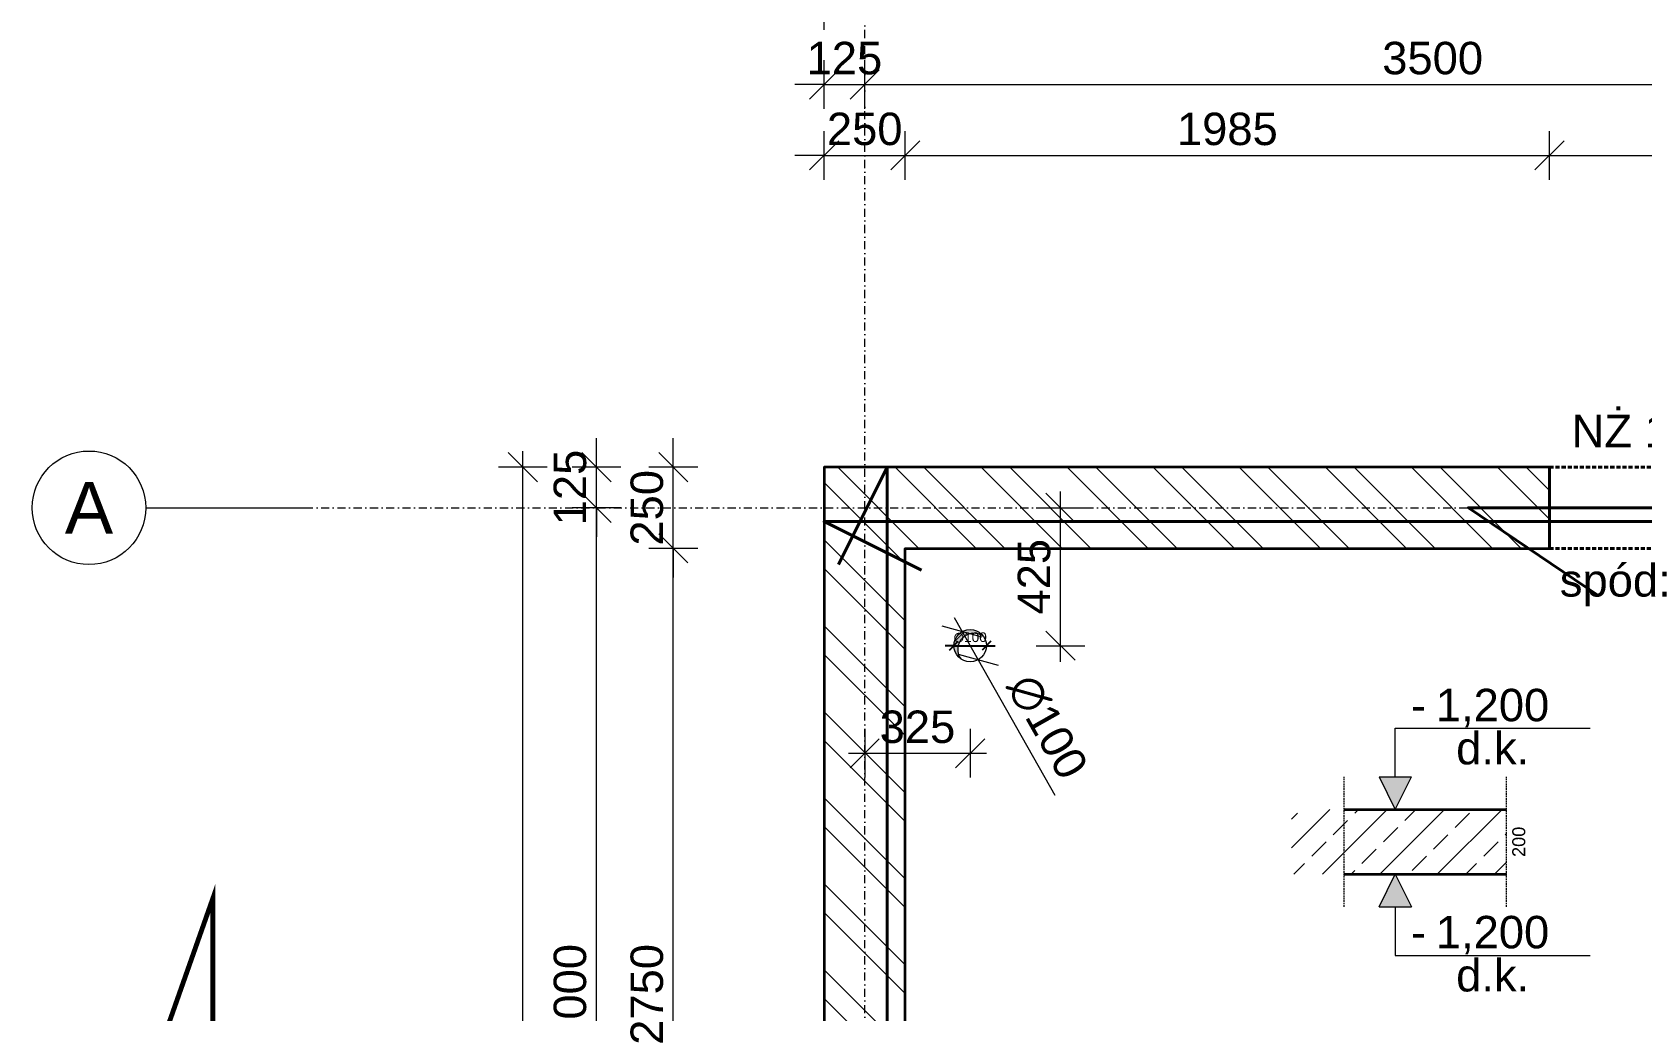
# Model space of a CAD drawing. Header units: millimetres. Extents: x 647 to 146539, y -131215 to 59.
# Drawn here: x 8442 to 13402, y -46946 to -43930 of the extents above; entities that cross this region are included whole.
import ezdxf
from ezdxf.enums import TextEntityAlignment as Align

# ---------------------------------------------------------------- set-up
doc = ezdxf.new("R2010")
doc.units = ezdxf.units.MM
for name, pattern in [('DASHDOT', [1, 0.5, -0.25, 0, -0.25]), ('DASHED', [0.75, 0.5, -0.25]), ('DASHED2', [0.375, 0.25, -0.125])]:
    doc.linetypes.add(name, pattern=pattern)
doc.layers.get('Defpoints').update_dxf_attribs({"color": 2, "lineweight": 50})
for name, color, linetype, lineweight in [('G-Bloki', 221, 'Continuous', 5), ('G-Cienka', 4, 'Continuous', 9), ('G-Elementy konstrukcyjne', 1, 'Continuous', 40), ('G-Kreskowanie', 9, 'Continuous', 5), ('G-Opisy', 2, 'Continuous', 18), ('G-Osie', 6, 'DASHDOT', 9), ('G-Otwory', 6, 'Continuous', 15), ('G-Podkład', 9, 'Continuous', 13), ('G-Przerywana', 8, 'DASHED', 15), ('G-Wymiary', 4, 'Continuous', 9), ('G-Ściana nośna', 3, 'Continuous', 35)]:
    doc.layers.add(name, color=color, linetype=linetype, lineweight=lineweight)
doc.layers.add('G-Bloki niewidoczna', color=7, linetype='Continuous', plot=False)
doc.styles.add('Arial-GG', font='arial.ttf')
doc.dimstyles.new('e-cad_1_50_[mm]', dxfattribs={"dimscale": 50, "dimtxt": 2, "dimasz": 1.8, "dimexe": 1.5, "dimexo": 0, "dimgap": 0.6, "dimtad": 1, "dimdec": 1, "dimrnd": 1, "dimtxsty": 'Arial-GG', "dimblk": 'OBLIQUE', "dimcen": 0, "dimdle": 1, "dimclrd": 4, "dimclre": 4, "dimclrt": 7, "dimadec": 1, "dimazin": 0, "dimtfac": 1, "dimtdec": 1, "dimtix": 1, "dimtmove": 0, "dimatfit": 2, "dimfxl": 1.5, "dimfxlon": 1, "dimlwd": -1, "dimlwe": -1, "dimarcsym": 0})
doc.dimstyles.new('W-1 do 50-GG mm', dxfattribs={"dimscale": 50, "dimtxt": 2, "dimasz": 1.8, "dimexe": 1.5, "dimexo": 0, "dimgap": 0.6, "dimtad": 1, "dimdec": 1, "dimrnd": 1, "dimtxsty": 'Arial-GG', "dimblk": 'OBLIQUE', "dimcen": 0, "dimdle": 1, "dimclrd": 4, "dimclre": 4, "dimclrt": 7, "dimadec": 1, "dimazin": 0, "dimtfac": 1, "dimtdec": 1, "dimtix": 1, "dimtmove": 0, "dimatfit": 2, "dimfxl": 1.5, "dimfxlon": 1, "dimlwd": -1, "dimlwe": -1, "dimarcsym": 0})

# ---------------------------------------------------------------- blocks, each defined once
blk = doc.blocks.new('*U127')
at = {"layer": 'G-Cienka', "ltscale": 0.8}
blk.add_lwpolyline([(-490.2, 0), (0, 0)], dxfattribs=at)
blk.add_circle((-665.2, 0), 175, dxfattribs=at)
at = {"layer": 'G-Opisy', "ltscale": 0.8, "style": 'Arial-GG'}
blk.add_attdef('OS', text='', height=160, dxfattribs=at).set_placement((-665.2, 0), align=Align.MIDDLE_CENTER)
blk = doc.blocks.new('_Oblique')
at = {"color": 0, "linetype": 'ByBlock', "lineweight": -2}
blk.add_line((-0.5, -0.5), (0.5, 0.5), dxfattribs=at)
blk = doc.blocks.new('*D413')
at = {"layer": 'Defpoints', "color": 0, "ltscale": 2, "transparency": 16777216}
for p in [(11007.5, -43670.7), (20732.5, -49964.4), (10720.7, -52630.9), (9282.5, -52826.9), (11007.5, -54268.1)]:
    blk.add_point(p, dxfattribs=at)
at = {"layer": 'G-Wymiary', "color": 4, "ltscale": 2, "transparency": 16777216}
blk.add_arc((11007.5, -52395.7), 370.9, 194.0362, 270, dxfattribs=at)
at = {"layer": 'G-Wymiary', "color": 4, "ltscale": 2, "transparency": 16777216, "xscale": 90, "yscale": 90, "zscale": 90, "rotation": 104.0362434679265}
blk.add_blockref('_Oblique', (10647.7, -52485.6), dxfattribs=at)
at = {"layer": 'G-Wymiary', "color": 4, "ltscale": 2, "transparency": 16777216, "xscale": 90, "yscale": 90, "zscale": 90}
blk.add_blockref('_Oblique', (11007.5, -52766.6), dxfattribs=at)
at = {"layer": 'G-Wymiary', "color": 7, "ltscale": 2, "transparency": 16777216, "insert": (10834.7, -52617), "char_height": 100, "attachment_point": 5, "rotation": 322.0181, "style": 'Arial-GG'}
blk.add_mtext('76,0°', dxfattribs=at)
blk = doc.blocks.new('*D414')
at = {"layer": 'Defpoints', "color": 0, "ltscale": 2, "transparency": 16777216}
for p in [(17007.5, -43670.7), (20732.5, -49964.4), (17423.5, -51497), (9282.5, -52826.9), (17007.5, -54268.1)]:
    blk.add_point(p, dxfattribs=at)
at = {"layer": 'G-Wymiary', "color": 4, "ltscale": 2, "transparency": 16777216}
blk.add_arc((17007.5, -50895.7), 731.1, 270, 14.0362, dxfattribs=at)
at = {"layer": 'G-Wymiary', "color": 4, "ltscale": 2, "transparency": 16777216, "xscale": 90, "yscale": 90, "zscale": 90}
for p, rotation in [((17716.8, -50718.4), 104.0362434679266), ((17007.5, -51626.8), 180)]:
    blk.add_blockref('_Oblique', p, dxfattribs=dict(at, rotation=rotation))
at = {"layer": 'G-Wymiary', "color": 7, "ltscale": 2, "transparency": 16777216, "insert": (17512.8, -51290.2), "char_height": 100, "attachment_point": 5, "rotation": 52.0181, "style": 'Arial-GG'}
blk.add_mtext('104,0°', dxfattribs=at)
blk = doc.blocks.new('*U18')
at = {"layer": 'G-Opisy', "const_width": 15}
blk.add_lwpolyline([(0, -369.1), (0, 456.7), (-160.8, 0), (313, 0)], dxfattribs=at)
at = {"layer": 'G-Opisy', "style": 'Arial-GG'}
blk.add_attdef('OZNACZENIE_PRZEKROJU', text='', height=210, dxfattribs=at).set_placement((201.9, -198.3, -15), align=Align.MIDDLE_CENTER)
blk = doc.blocks.new('*U236')
at = {"layer": 'G-Elementy konstrukcyjne', "linetype": 'DASHED2', "ltscale": 50}
for p, q in [((0, 250), (900, 250)), ((0, 0), (900, 0))]:
    blk.add_line(p, q, dxfattribs=at)
at = {"layer": 'G-Elementy konstrukcyjne', "ltscale": 200}
for p, q in [((0, 0), (0, 250)), ((900, 0), (900, 250))]:
    blk.add_line(p, q, dxfattribs=at)
blk.add_lwpolyline([(746.8, 395), (1150, 125), (-250, 125), (150, -145)], dxfattribs=at)
at = {"layer": 'G-Opisy', "ltscale": 2, "char_height": 100, "width": 463.906, "style": 'Arial-GG'}
for s, insert, attachment_point in [('x', (740.1, 311.7), 8), ('spód:', (373.6, -178.8), 9)]:
    blk.add_mtext(s, dxfattribs=dict(at, insert=insert, attachment_point=attachment_point))
at = {"layer": 'G-Opisy', "ltscale": 2, "style": 'Arial-GG'}
for tag, p in [('NAZWA', (487.3, 311.7)), ('SZE', (677.2, 311.7))]:
    blk.add_attdef(tag, text='', height=100, dxfattribs=at).set_placement(p, align=Align.RIGHT)
for tag, p in [('WYS', (802.7, 311.7)), ('SPOD', (414, -146))]:
    blk.add_attdef(tag, p, '', height=100, dxfattribs=at)
blk = doc.blocks.new('*U152')
at = {"layer": 'G-Elementy konstrukcyjne'}
blk.add_lwpolyline([(-150, 4305.8), (0, 4605.8), (0, -2630.7), (150, -2330.7)], dxfattribs=at)
at = {"layer": 'G-Opisy', "ltscale": 2, "style": 'Arial-GG'}
for tag, p in [('NAZWA', (867.2, 34.9)), ('SZE', (1138.2, 34.9))]:
    blk.add_attdef(tag, text='', height=100, dxfattribs=at).set_placement(p, align=Align.RIGHT)
for tag, p in [('WYS', (1230.2, 34.1)), ('SPOD', (959.4, -115.7))]:
    blk.add_attdef(tag, p, '', height=100, dxfattribs=at)
blk = doc.blocks.new('*U155')
at = {"layer": 'G-Elementy konstrukcyjne'}
blk.add_lwpolyline([(-150, 3825), (0, 4125), (0, -4125), (150, -3825)], dxfattribs=at)
at = {"layer": 'G-Opisy', "ltscale": 2, "style": 'Arial-GG'}
for tag, p in [('NAZWA', (-766.3, 34.9)), ('SZE', (-495.4, 34.9))]:
    blk.add_attdef(tag, text='', height=100, dxfattribs=at).set_placement(p, align=Align.RIGHT)
for tag, p in [('WYS', (-403.4, 34.1)), ('SPOD', (-674.1, -115.7))]:
    blk.add_attdef(tag, p, '', height=100, dxfattribs=at)
blk = doc.blocks.new('*D235')
at = {"layer": 'Defpoints', "color": 0, "ltscale": 2, "transparency": 16777216}
for p in [(-50, 0), (50, 0)]:
    blk.add_point(p, dxfattribs=at)
at = {"layer": 'G-Bloki niewidoczna', "color": 1, "ltscale": 2, "transparency": 16777216}
for p, q in [((-50, 0), (-77, 0)), ((-50, 0), (50, 0)), ((50, 0), (77, 0))]:
    blk.add_line(p, q, dxfattribs=at)
at = {"layer": 'G-Bloki niewidoczna', "color": 1, "ltscale": 2, "transparency": 16777216, "xscale": 27, "yscale": 27, "zscale": 27}
blk.add_blockref('_Oblique', (-50, 0), dxfattribs=at)
at = {"layer": 'G-Bloki niewidoczna', "color": 1, "ltscale": 2, "transparency": 16777216, "xscale": 27, "yscale": 27, "zscale": 27, "rotation": 180}
blk.add_blockref('_Oblique', (50, 0), dxfattribs=at)
at = {"layer": 'G-Bloki niewidoczna', "color": 1, "ltscale": 2, "transparency": 16777216, "insert": (0, 25.2), "char_height": 30, "attachment_point": 5, "style": 'Arial-GG'}
blk.add_mtext('∅100', dxfattribs=at)
blk = doc.blocks.new('*D423')
at = {"layer": 'Defpoints', "color": 0, "ltscale": 2, "transparency": 16777216}
for p in [(11007.5, -44091.1), (10882.5, -45270.7), (11007.5, -45270.7)]:
    blk.add_point(p, dxfattribs=at)
at = {"layer": 'G-Wymiary', "color": 4, "ltscale": 2, "transparency": 16777216}
for p, q in [((10882.5, -44166.1), (10882.5, -44016.1)), ((11007.5, -44166.1), (11007.5, -44016.1)), ((10882.5, -44091.1), (10792.5, -44091.1)), ((10882.5, -44091.1), (11007.5, -44091.1)), ((11007.5, -44091.1), (11097.5, -44091.1))]:
    blk.add_line(p, q, dxfattribs=at)
at = {"layer": 'G-Wymiary', "color": 4, "ltscale": 2, "transparency": 16777216, "xscale": 90, "yscale": 90, "zscale": 90}
blk.add_blockref('_Oblique', (10882.5, -44091.1), dxfattribs=at)
at = {"layer": 'G-Wymiary', "color": 4, "ltscale": 2, "transparency": 16777216, "xscale": 90, "yscale": 90, "zscale": 90, "rotation": 180}
blk.add_blockref('_Oblique', (11007.5, -44091.1), dxfattribs=at)
at = {"layer": 'G-Wymiary', "color": 7, "ltscale": 2, "transparency": 16777216, "insert": (10945, -44010), "char_height": 100, "attachment_point": 5, "style": 'Arial-GG'}
blk.add_mtext('125', dxfattribs=at)
blk = doc.blocks.new('*D424')
at = {"layer": 'Defpoints', "color": 0, "ltscale": 2, "transparency": 16777216}
for p in [(14507.5, -44091.1), (11007.5, -45270.7), (14507.5, -45270.7)]:
    blk.add_point(p, dxfattribs=at)
at = {"layer": 'G-Wymiary', "color": 4, "ltscale": 2, "transparency": 16777216}
for p, q in [((11007.5, -44166.1), (11007.5, -44016.1)), ((14507.5, -44166.1), (14507.5, -44016.1)), ((10957.5, -44091.1), (14557.5, -44091.1))]:
    blk.add_line(p, q, dxfattribs=at)
at = {"layer": 'G-Wymiary', "color": 4, "ltscale": 2, "transparency": 16777216, "xscale": 90, "yscale": 90, "zscale": 90, "rotation": 180}
blk.add_blockref('_Oblique', (11007.5, -44091.1), dxfattribs=at)
at = {"layer": 'G-Wymiary', "color": 4, "ltscale": 2, "transparency": 16777216, "xscale": 90, "yscale": 90, "zscale": 90}
blk.add_blockref('_Oblique', (14507.5, -44091.1), dxfattribs=at)
at = {"layer": 'G-Wymiary', "color": 7, "ltscale": 2, "transparency": 16777216, "insert": (12757.5, -44010), "char_height": 100, "attachment_point": 5, "style": 'Arial-GG'}
blk.add_mtext('3500', dxfattribs=at)
blk = doc.blocks.new('*D428')
at = {"layer": 'Defpoints', "color": 0, "ltscale": 2, "transparency": 16777216}
for p in [(11132.5, -44309.4), (10882.5, -45270.7), (11132.5, -45520.7)]:
    blk.add_point(p, dxfattribs=at)
at = {"layer": 'G-Wymiary', "color": 4, "ltscale": 2, "transparency": 16777216}
for p, q in [((10882.5, -44384.4), (10882.5, -44234.4)), ((11132.5, -44384.4), (11132.5, -44234.4)), ((10882.5, -44309.4), (10792.5, -44309.4)), ((10882.5, -44309.4), (11132.5, -44309.4)), ((11132.5, -44309.4), (11222.5, -44309.4))]:
    blk.add_line(p, q, dxfattribs=at)
at = {"layer": 'G-Wymiary', "color": 4, "ltscale": 2, "transparency": 16777216, "xscale": 90, "yscale": 90, "zscale": 90}
blk.add_blockref('_Oblique', (10882.5, -44309.4), dxfattribs=at)
at = {"layer": 'G-Wymiary', "color": 4, "ltscale": 2, "transparency": 16777216, "xscale": 90, "yscale": 90, "zscale": 90, "rotation": 180}
blk.add_blockref('_Oblique', (11132.5, -44309.4), dxfattribs=at)
at = {"layer": 'G-Wymiary', "color": 7, "ltscale": 2, "transparency": 16777216, "insert": (11007.5, -44228.3), "char_height": 100, "attachment_point": 5, "style": 'Arial-GG'}
blk.add_mtext('250', dxfattribs=at)
blk = doc.blocks.new('*D429')
at = {"layer": 'Defpoints', "color": 0, "ltscale": 2, "transparency": 16777216}
for p in [(13117.5, -44309.4), (13117.5, -45270.7), (11132.5, -45520.7)]:
    blk.add_point(p, dxfattribs=at)
at = {"layer": 'G-Wymiary', "color": 4, "ltscale": 2, "transparency": 16777216}
for p, q in [((11132.5, -44384.4), (11132.5, -44234.4)), ((13117.5, -44384.4), (13117.5, -44234.4)), ((11082.5, -44309.4), (13167.5, -44309.4))]:
    blk.add_line(p, q, dxfattribs=at)
at = {"layer": 'G-Wymiary', "color": 4, "ltscale": 2, "transparency": 16777216, "xscale": 90, "yscale": 90, "zscale": 90, "rotation": 180}
blk.add_blockref('_Oblique', (11132.5, -44309.4), dxfattribs=at)
at = {"layer": 'G-Wymiary', "color": 4, "ltscale": 2, "transparency": 16777216, "xscale": 90, "yscale": 90, "zscale": 90}
blk.add_blockref('_Oblique', (13117.5, -44309.4), dxfattribs=at)
at = {"layer": 'G-Wymiary', "color": 7, "ltscale": 2, "transparency": 16777216, "insert": (12125, -44228.3), "char_height": 100, "attachment_point": 5, "style": 'Arial-GG'}
blk.add_mtext('1985', dxfattribs=at)
blk = doc.blocks.new('*D430')
at = {"layer": 'Defpoints', "color": 0, "ltscale": 2, "transparency": 16777216}
for p in [(14017.5, -44309.4), (13117.5, -45270.7), (14017.5, -45270.7)]:
    blk.add_point(p, dxfattribs=at)
at = {"layer": 'G-Wymiary', "color": 4, "ltscale": 2, "transparency": 16777216}
for p, q in [((13117.5, -44384.4), (13117.5, -44234.4)), ((14017.5, -44384.4), (14017.5, -44234.4)), ((13067.5, -44309.4), (14067.5, -44309.4))]:
    blk.add_line(p, q, dxfattribs=at)
at = {"layer": 'G-Wymiary', "color": 4, "ltscale": 2, "transparency": 16777216, "xscale": 90, "yscale": 90, "zscale": 90, "rotation": 180}
blk.add_blockref('_Oblique', (13117.5, -44309.4), dxfattribs=at)
at = {"layer": 'G-Wymiary', "color": 4, "ltscale": 2, "transparency": 16777216, "xscale": 90, "yscale": 90, "zscale": 90}
blk.add_blockref('_Oblique', (14017.5, -44309.4), dxfattribs=at)
at = {"layer": 'G-Wymiary', "color": 7, "ltscale": 2, "transparency": 16777216, "insert": (13567.5, -44228.3), "char_height": 100, "attachment_point": 5, "style": 'Arial-GG'}
blk.add_mtext('900', dxfattribs=at)
blk = doc.blocks.new('*D434')
at = {"layer": 'Defpoints', "color": 0, "ltscale": 2, "transparency": 16777216}
for p in [(19132.5, -43847.3), (10882.5, -45270.7), (19132.5, -45270.7)]:
    blk.add_point(p, dxfattribs=at)
at = {"layer": 'G-Wymiary', "color": 4, "ltscale": 2, "transparency": 16777216}
for p, q in [((10882.5, -43922.3), (10882.5, -43772.3)), ((19132.5, -43922.3), (19132.5, -43772.3)), ((10832.5, -43847.3), (19182.5, -43847.3))]:
    blk.add_line(p, q, dxfattribs=at)
at = {"layer": 'G-Wymiary', "color": 4, "ltscale": 2, "transparency": 16777216, "xscale": 90, "yscale": 90, "zscale": 90, "rotation": 180}
blk.add_blockref('_Oblique', (10882.5, -43847.3), dxfattribs=at)
at = {"layer": 'G-Wymiary', "color": 4, "ltscale": 2, "transparency": 16777216, "xscale": 90, "yscale": 90, "zscale": 90}
blk.add_blockref('_Oblique', (19132.5, -43847.3), dxfattribs=at)
at = {"layer": 'G-Wymiary', "color": 7, "ltscale": 2, "transparency": 16777216, "insert": (15007.5, -43766.3), "char_height": 100, "attachment_point": 5, "style": 'Arial-GG'}
blk.add_mtext('8250', dxfattribs=at)
blk = doc.blocks.new('*D437')
at = {"layer": 'Defpoints', "color": 0, "ltscale": 2, "transparency": 16777216}
for p in [(10417.8, -45520.7), (11132.5, -45520.7), (10882.5, -48270.7)]:
    blk.add_point(p, dxfattribs=at)
at = {"layer": 'G-Wymiary', "color": 4, "ltscale": 2, "transparency": 16777216}
for p, q in [((10417.8, -48320.7), (10417.8, -45470.7)), ((10492.8, -45520.7), (10342.8, -45520.7)), ((10492.8, -48270.7), (10342.8, -48270.7))]:
    blk.add_line(p, q, dxfattribs=at)
at = {"layer": 'G-Wymiary', "color": 4, "ltscale": 2, "transparency": 16777216, "xscale": 90, "yscale": 90, "zscale": 90}
for p, rotation in [((10417.8, -45520.7), 90), ((10417.8, -48270.7), 270)]:
    blk.add_blockref('_Oblique', p, dxfattribs=dict(at, rotation=rotation))
at = {"layer": 'G-Wymiary', "color": 7, "ltscale": 2, "transparency": 16777216, "insert": (10336.7, -46895.7), "char_height": 100, "attachment_point": 5, "rotation": 90, "style": 'Arial-GG'}
blk.add_mtext('2750', dxfattribs=at)
blk = doc.blocks.new('*D438')
at = {"layer": 'Defpoints', "color": 0, "ltscale": 2, "transparency": 16777216}
for p in [(10417.8, -45270.7), (10882.5, -45270.7), (11132.5, -45520.7)]:
    blk.add_point(p, dxfattribs=at)
at = {"layer": 'G-Wymiary', "color": 4, "ltscale": 2, "transparency": 16777216}
for p, q in [((10417.8, -45270.7), (10417.8, -45180.7)), ((10492.8, -45270.7), (10342.8, -45270.7)), ((10417.8, -45520.7), (10417.8, -45270.7)), ((10492.8, -45520.7), (10342.8, -45520.7)), ((10417.8, -45520.7), (10417.8, -45610.7))]:
    blk.add_line(p, q, dxfattribs=at)
at = {"layer": 'G-Wymiary', "color": 4, "ltscale": 2, "transparency": 16777216, "xscale": 90, "yscale": 90, "zscale": 90}
for p, rotation in [((10417.8, -45270.7), 270), ((10417.8, -45520.7), 90)]:
    blk.add_blockref('_Oblique', p, dxfattribs=dict(at, rotation=rotation))
at = {"layer": 'G-Wymiary', "color": 7, "ltscale": 2, "transparency": 16777216, "insert": (10336.7, -45395.7), "char_height": 100, "attachment_point": 5, "rotation": 90, "style": 'Arial-GG'}
blk.add_mtext('250', dxfattribs=at)
blk = doc.blocks.new('*D440')
at = {"layer": 'Defpoints', "color": 0, "ltscale": 2, "transparency": 16777216}
for p in [(10180.9, -45395.7), (10595.6, -45395.7), (11007.5, -48395.7)]:
    blk.add_point(p, dxfattribs=at)
at = {"layer": 'G-Wymiary', "color": 4, "ltscale": 2, "transparency": 16777216}
for p, q in [((10180.9, -48445.7), (10180.9, -45345.7)), ((10255.9, -45395.7), (10105.9, -45395.7)), ((10255.9, -48395.7), (10105.9, -48395.7))]:
    blk.add_line(p, q, dxfattribs=at)
at = {"layer": 'G-Wymiary', "color": 4, "ltscale": 2, "transparency": 16777216, "xscale": 90, "yscale": 90, "zscale": 90}
for p, rotation in [((10180.9, -45395.7), 90), ((10180.9, -48395.7), 270)]:
    blk.add_blockref('_Oblique', p, dxfattribs=dict(at, rotation=rotation))
at = {"layer": 'G-Wymiary', "color": 7, "ltscale": 2, "transparency": 16777216, "insert": (10099.8, -46895.7), "char_height": 100, "attachment_point": 5, "rotation": 90, "style": 'Arial-GG'}
blk.add_mtext('3000', dxfattribs=at)
blk = doc.blocks.new('*D441')
at = {"layer": 'Defpoints', "color": 0, "ltscale": 2, "transparency": 16777216}
for p in [(10180.9, -45270.7), (10882.5, -45270.7), (10595.6, -45395.7)]:
    blk.add_point(p, dxfattribs=at)
at = {"layer": 'G-Wymiary', "color": 4, "ltscale": 2, "transparency": 16777216}
for p, q in [((10180.9, -45270.7), (10180.9, -45180.7)), ((10255.9, -45270.7), (10105.9, -45270.7)), ((10180.9, -45395.7), (10180.9, -45270.7)), ((10255.9, -45395.7), (10105.9, -45395.7)), ((10180.9, -45395.7), (10180.9, -45485.7))]:
    blk.add_line(p, q, dxfattribs=at)
at = {"layer": 'G-Wymiary', "color": 4, "ltscale": 2, "transparency": 16777216, "xscale": 90, "yscale": 90, "zscale": 90}
for p, rotation in [((10180.9, -45270.7), 270), ((10180.9, -45395.7), 90)]:
    blk.add_blockref('_Oblique', p, dxfattribs=dict(at, rotation=rotation))
at = {"layer": 'G-Wymiary', "color": 7, "ltscale": 2, "transparency": 16777216, "insert": (10099.8, -45333.2), "char_height": 100, "attachment_point": 5, "rotation": 90, "style": 'Arial-GG'}
blk.add_mtext('125', dxfattribs=at)
blk = doc.blocks.new('*D442')
at = {"layer": 'Defpoints', "color": 0, "ltscale": 2, "transparency": 16777216}
for p in [(9953.9, -45270.7), (10882.5, -45270.7), (11001.8, -52397.1)]:
    blk.add_point(p, dxfattribs=at)
at = {"layer": 'G-Wymiary', "color": 4, "ltscale": 2, "transparency": 16777216}
for p, q in [((9953.9, -52447.1), (9953.9, -45220.7)), ((10028.9, -45270.7), (9878.9, -45270.7)), ((10028.9, -52397.1), (9878.9, -52397.1))]:
    blk.add_line(p, q, dxfattribs=at)
at = {"layer": 'G-Wymiary', "color": 4, "ltscale": 2, "transparency": 16777216, "xscale": 90, "yscale": 90, "zscale": 90}
for p, rotation in [((9953.9, -45270.7), 90), ((9953.9, -52397.1), 270)]:
    blk.add_blockref('_Oblique', p, dxfattribs=dict(at, rotation=rotation))
at = {"layer": 'G-Wymiary', "color": 7, "ltscale": 2, "transparency": 16777216, "insert": (9872.8, -48833.9), "char_height": 100, "attachment_point": 5, "rotation": 90, "style": 'Arial-GG'}
blk.add_mtext('7126', dxfattribs=at)
blk = doc.blocks.new('*D457')
at = {"layer": 'Defpoints', "color": 0, "ltscale": 2, "transparency": 16777216}
for p in [(11007.5, -45800.9), (11332.5, -45820.7), (11332.5, -46152.5)]:
    blk.add_point(p, dxfattribs=at)
at = {"layer": 'G-Wymiary', "color": 4, "ltscale": 2, "transparency": 16777216}
for p, q in [((11007.5, -46077.5), (11007.5, -46227.5)), ((11332.5, -46077.5), (11332.5, -46227.5)), ((10957.5, -46152.5), (11382.5, -46152.5))]:
    blk.add_line(p, q, dxfattribs=at)
at = {"layer": 'G-Wymiary', "color": 4, "ltscale": 2, "transparency": 16777216, "xscale": 90, "yscale": 90, "zscale": 90, "rotation": 180}
blk.add_blockref('_Oblique', (11007.5, -46152.5), dxfattribs=at)
at = {"layer": 'G-Wymiary', "color": 4, "ltscale": 2, "transparency": 16777216, "xscale": 90, "yscale": 90, "zscale": 90}
blk.add_blockref('_Oblique', (11332.5, -46152.5), dxfattribs=at)
at = {"layer": 'G-Wymiary', "color": 7, "ltscale": 2, "transparency": 16777216, "insert": (11170, -46071.4), "char_height": 100, "attachment_point": 5, "style": 'Arial-GG'}
blk.add_mtext('325', dxfattribs=at)
blk = doc.blocks.new('*D458')
at = {"layer": 'Defpoints', "color": 0, "ltscale": 2, "transparency": 16777216}
for p in [(11400.2, -45395.7), (11610.7, -45395.7), (11332.5, -45820.7)]:
    blk.add_point(p, dxfattribs=at)
at = {"layer": 'G-Wymiary', "color": 4, "ltscale": 2, "transparency": 16777216}
for p, q in [((11610.7, -45870.7), (11610.7, -45345.7)), ((11535.7, -45395.7), (11685.7, -45395.7)), ((11535.7, -45820.7), (11685.7, -45820.7))]:
    blk.add_line(p, q, dxfattribs=at)
at = {"layer": 'G-Wymiary', "color": 4, "ltscale": 2, "transparency": 16777216, "xscale": 90, "yscale": 90, "zscale": 90}
for p, rotation in [((11610.7, -45395.7), 90), ((11610.7, -45820.7), 270)]:
    blk.add_blockref('_Oblique', p, dxfattribs=dict(at, rotation=rotation))
at = {"layer": 'G-Wymiary', "color": 7, "ltscale": 2, "transparency": 16777216, "insert": (11529.6, -45608.2), "char_height": 100, "attachment_point": 5, "rotation": 90, "style": 'Arial-GG'}
blk.add_mtext('425', dxfattribs=at)
blk = doc.blocks.new('*D459')
at = {"layer": 'Defpoints', "color": 0, "ltscale": 2, "transparency": 16777216}
for p in [(11307.8, -45777.2), (11357.1, -45864.2)]:
    blk.add_point(p, dxfattribs=at)
at = {"layer": 'G-Wymiary', "color": 4, "ltscale": 2, "transparency": 16777216}
for p, q in [((11283.2, -45733.7), (11357.1, -45864.2)), ((11357.1, -45864.2), (11593.3, -46281.4))]:
    blk.add_line(p, q, dxfattribs=at)
at = {"layer": 'G-Wymiary', "color": 4, "ltscale": 2, "transparency": 16777216, "xscale": 90, "yscale": 90, "zscale": 90}
for p, rotation in [((11307.8, -45777.2), 119.5172483716131), ((11357.1, -45864.2), 299.5172483716131)]:
    blk.add_blockref('_Oblique', p, dxfattribs=dict(at, rotation=rotation))
at = {"layer": 'G-Wymiary', "color": 7, "ltscale": 2, "transparency": 16777216, "insert": (11570.3, -46070.6), "char_height": 100, "attachment_point": 5, "rotation": 299.5172, "style": 'Arial-GG'}
blk.add_mtext('∅100', dxfattribs=at)
blk = doc.blocks.new('*U303')
at = {"layer": 'G-Opisy'}
blk.add_hatch(color=256, dxfattribs=at).paths.add_polyline_path([(-50, 100), (0, 0), (50, 100), (0, 100)])
for p, q in [((0, 250), (600, 250)), ((-50, 100), (50, 100)), ((-100, 0), (100, 0))]:
    blk.add_line(p, q, dxfattribs=at)
at = {"layer": 'G-Opisy', "ltscale": 0.04}
for points in [[(0, 100), (0, 200), (0, 250)], [(-50, 100), (0, 0), (50, 100)]]:
    blk.add_lwpolyline(points, dxfattribs=at)
at = {"layer": 'G-Opisy', "ltscale": 2, "style": 'Arial-GG'}
for tag, p in [('ZNAK', (48.1, 321.8)), ('RZEDNA', (124.7, 321.8))]:
    blk.add_attdef(tag, text='', height=100, dxfattribs=at).set_placement(p, align=Align.MIDDLE_LEFT)
blk.add_attdef('POLOZENIE', text='', height=100, dxfattribs=at).set_placement((300, 188.9), align=Align.MIDDLE_CENTER)
blk = doc.blocks.new('*U304')
at = {"layer": 'G-Opisy'}
blk.add_hatch(color=256, dxfattribs=at).paths.add_polyline_path([(-50, -100), (0, 0), (50, -100), (0, -100)])
for p, q in [((-100, 0), (100, 0)), ((-50, -100), (50, -100)), ((0, -250), (600, -250))]:
    blk.add_line(p, q, dxfattribs=at)
at = {"layer": 'G-Opisy', "ltscale": 0.04}
for points in [[(-50, -100), (0, 0), (50, -100)], [(0, -100), (0, -200), (0, -250)]]:
    blk.add_lwpolyline(points, dxfattribs=at)
at = {"layer": 'G-Opisy', "ltscale": 2, "style": 'Arial-GG'}
for tag, p in [('ZNAK', (48.1, -178.2)), ('RZEDNA', (124.7, -178.2))]:
    blk.add_attdef(tag, text='', height=100, rotation=360, dxfattribs=at).set_placement(p, align=Align.MIDDLE_LEFT)
blk.add_attdef('POLOZENIE', text='', height=100, rotation=360, dxfattribs=at).set_placement((300, -311.1), align=Align.MIDDLE_CENTER)
blk = doc.blocks.new('*D308')
at = {"layer": 'Defpoints', "color": 0, "ltscale": 2, "transparency": 16777216}
for p in [(500, 200), (570.1, 200), (488.6, 0)]:
    blk.add_point(p, dxfattribs=at)
at = {"layer": 'G-Bloki niewidoczna', "color": 1, "ltscale": 2, "transparency": 16777216, "insert": (537.7, 100), "char_height": 40, "attachment_point": 5, "rotation": 90, "style": 'Arial-GG'}
blk.add_mtext('200', dxfattribs=at)
blk = doc.blocks.new('*U234')
at = {"layer": 'G-Otwory', "ltscale": 2}
blk.add_hatch(color=256, dxfattribs=at).paths.add_polyline_path([(-50, 0, 0.242822), (-28.97, -40.75, -0.8451543), (40.75, 28.97, 0.7305104)])
blk.add_circle((0, 0), 50, dxfattribs=at)
blk.add_arc((11.79, -11.79), 50, 54.59407, 215.40593, dxfattribs=at)
at = {"layer": 'G-Opisy', "ltscale": 2, "style": 'Arial-GG'}
blk.add_attdef('NAZWA', text='', height=100, dxfattribs=at).set_placement((0, 0), align=Align.MIDDLE_CENTER)
at = {"layer": 'G-Bloki niewidoczna', "ltscale": 2}
dim = blk.add_diameter_dim_2p(p1=(-50, 0), p2=(50, 0), dimstyle='W-1 do 50-GG mm', override={"dimscale": 15, "dimclrd": 1, "dimclre": 1, "dimclrt": 1, "dimtmove": 2}, dxfattribs=at)
dim.commit()
dim.dimension.update_dxf_attribs({"geometry": '*D235', "text_midpoint": (0, 25.16)})
blk = doc.blocks.new('*U307')
at = {"layer": 'G-Podkład', "ltscale": 2}
h = blk.add_hatch(dxfattribs=at)
h.set_pattern_fill('ANSI33', color=256, scale=500, style=0)
h.set_pattern_definition([(45, (-100, 0), (-88.388, 88.388), []), (45, (-11.61, 0), (-88.388, 88.388), [62.5, -31.25])])
h.paths.add_polyline_path([(500, 0), (500, 200), (-162.68, 200), (-162.68, 0)])
at = {"layer": 'G-Przerywana', "ltscale": 10}
for p, q in [((0, -100), (0, 300)), ((500, -100), (500, 300))]:
    blk.add_line(p, q, dxfattribs=at)
at = {"layer": 'G-Ściana nośna', "ltscale": 2}
for p, q in [((0, 200), (500, 200)), ((0, 0), (500, 0))]:
    blk.add_line(p, q, dxfattribs=at)
at = {"layer": 'G-Bloki niewidoczna', "ltscale": 2}
dim = blk.add_linear_dim(base=(570.13, 200), p1=(488.59, 0), p2=(500, 200), angle=90, dimstyle='e-cad_1_50_[mm]', override={"dimscale": 20, "dimtih": 0, "dimse1": 1, "dimse2": 1, "dimsd1": 1, "dimsd2": 1, "dimclrd": 1, "dimclre": 1, "dimclrt": 1, "dimtofl": 1}, dxfattribs=at)
dim.commit()
dim.dimension.update_dxf_attribs({"geometry": '*D308', "text_midpoint": (537.71, 100)})

msp = doc.modelspace()

# ---------------------------------------------------------------- hatches: boundary and pattern name
at = {"layer": 'G-Kreskowanie', "ltscale": 100}
h = msp.add_hatch(dxfattribs=at)
h.set_pattern_fill('ANSI32', color=256, scale=500, angle=90, style=0)
h.set_pattern_definition([(135, (-1506009.7, 760136.87), (-132.582521, -132.582521), []), (135, (-1506009.7, 760225.25), (-132.582521, -132.582521), [])])
h.paths.add_polyline_path([(10882.47, -48520.7), (10882.47, -52555.8), (17132.47, -50993.3), (17132.47, -49920.7), (16882.47, -49920.7), (16882.47, -50798.1), (11132.47, -52235.6), (11132.47, -48520.7)])
h.paths.add_polyline_path([(16882.47, -49020.7), (17132.47, -49020.7), (17132.47, -48520.7), (19132.47, -48520.7), (19132.47, -45270.7), (14267.51, -45270.7), (14267.51, -45520.7), (18882.47, -45520.7), (18882.47, -48270.7), (16882.47, -48270.7)])
h.paths.add_polyline_path([(11132.47, -48270.7), (11132.47, -45520.7), (13117.51, -45520.7), (13117.51, -45270.7), (10882.47, -45270.7), (10882.47, -48270.7)])

# ---------------------------------------------------------------- linework, layer by layer
at = {"layer": 'G-Osie', "ltscale": 50}
for p, q in [((11007.47, -54268.11), (11007.47, -43670.7)), ((9282.47, -45395.7), (20732.47, -45395.7))]:
    msp.add_line(p, q, dxfattribs=at)
at = {"layer": 'G-Ściana nośna', "ltscale": 2}
msp.add_lwpolyline([(11132.47, -48270.7), (11132.47, -45520.7), (13117.51, -45520.7), (13117.51, -45270.7), (10882.47, -45270.7), (10882.47, -48270.7), (11132.47, -48270.7)], dxfattribs=at)

# ---------------------------------------------------------------- block references
at = {"layer": 'G-Bloki', "ltscale": 2}
for name, p, values in [('*U236', (13117.51, -45520.7), {'NAZWA': 'NŻ 1/0', 'SZE': '25', 'WYS': '30', 'SPOD': '+ 2,10'}), ('*U127', (9282.47, -45395.7), {'OS': 'A'}), ('*U303', (12642.52, -46325.47), {'POLOZENIE': 'd.k.', 'ZNAK': '-', 'RZEDNA': '1,200'}), ('*U18', (8998.71, -47057.05), {'OZNACZENIE_PRZEKROJU': 'B'}), ('*U304', (12642.52, -46525.47), {'POLOZENIE': 'd.k.', 'ZNAK': '-', 'RZEDNA': '1,200'})]:
    msp.add_blockref(name, p, dxfattribs=at).add_auto_attribs(values)
for name, p in [('*U152', (11076.73, -49876.54)), ('*U234', (11332.47, -45820.7))]:
    msp.add_blockref(name, p, dxfattribs=at)
at = {"layer": 'G-Bloki', "ltscale": 2, "rotation": 90.00000000000001}
msp.add_blockref('*U155', (15007.47, -45438.02), dxfattribs=at)
at = {"layer": 'G-Podkład', "ltscale": 2}
msp.add_blockref('*U307', (12485.38, -46525.47), dxfattribs=at)

# ---------------------------------------------------------------- dimensions: what is measured, and where the dimension line sits
at = {"layer": 'G-Wymiary', "ltscale": 2}
for base, line1, line2, picture, middle in [((10720.73, -52630.88), ((11007.47, -54268.11), (11007.47, -43670.7)), ((20732.47, -49964.45), (9282.47, -52826.95)), '*D413', (10834.69, -52616.99)), ((17423.48, -51496.96), ((20732.47, -49964.45), (9282.47, -52826.95)), ((17007.47, -43670.7), (17007.47, -54268.11)), '*D414', (17512.76, -51290.21))]:
    dim = msp.add_angular_dim_2l(base=base, line1=line1, line2=line2, dimstyle='W-1 do 50-GG mm', dxfattribs=at)
    dim.commit()
    dim.dimension.update_dxf_attribs({"geometry": picture, "text_midpoint": middle})
for base, p1, p2, picture, middle in [((19132.47, -43847.33), (10882.47, -45270.7), (19132.47, -45270.7), '*D434', (15007.47, -43766.27)), ((11007.47, -44091.06), (10882.47, -45270.7), (11007.47, -45270.7), '*D423', (10944.97, -44010.01)), ((14507.47, -44091.06), (11007.47, -45270.7), (14507.47, -45270.7), '*D424', (12757.47, -44009.97)), ((11132.47, -44309.4), (10882.47, -45270.7), (11132.47, -45520.7), '*D428', (11007.47, -44228.34)), ((13117.51, -44309.4), (11132.47, -45520.7), (13117.51, -45270.7), '*D429', (12124.99, -44228.34)), ((14017.51, -44309.4), (13117.51, -45270.7), (14017.51, -45270.7), '*D430', (13567.51, -44228.34)), ((11332.47, -46152.5), (11007.47, -45800.93), (11332.47, -45820.7), '*D457', (11169.97, -46071.41))]:
    dim = msp.add_linear_dim(base=base, p1=p1, p2=p2, dimstyle='e-cad_1_50_[mm]', dxfattribs=at)
    dim.commit()
    dim.dimension.update_dxf_attribs({"geometry": picture, "text_midpoint": middle})
for base, p1, p2, picture, middle in [((10180.87, -45270.7), (10595.56, -45395.7), (10882.47, -45270.7), '*D441', (10099.82, -45333.2)), ((10417.78, -45270.7), (11132.47, -45520.7), (10882.47, -45270.7), '*D438', (10336.72, -45395.7)), ((9953.9, -45270.7), (11001.85, -52397.1), (10882.47, -45270.7), '*D442', (9872.84, -48833.9)), ((10180.87, -45395.7), (11007.47, -48395.7), (10595.56, -45395.7), '*D440', (10099.78, -46895.7)), ((11610.71, -45395.7), (11332.47, -45820.7), (11400.16, -45395.7), '*D458', (11529.65, -45608.2)), ((10417.78, -45520.7), (10882.47, -48270.7), (11132.47, -45520.7), '*D437', (10336.72, -46895.7))]:
    dim = msp.add_linear_dim(base=base, p1=p1, p2=p2, angle=90, dimstyle='e-cad_1_50_[mm]', dxfattribs=at)
    dim.commit()
    dim.dimension.update_dxf_attribs({"geometry": picture, "text_midpoint": middle})
dim = msp.add_diameter_dim_2p(p1=(11307.84, -45777.19), p2=(11357.11, -45864.21), dimstyle='e-cad_1_50_[mm]', dxfattribs=at)
dim.commit()
dim.dimension.update_dxf_attribs({"geometry": '*D459', "text_midpoint": (11497.38, -46111.96), "dimtype": 163})

doc.saveas('drawing.dxf')
